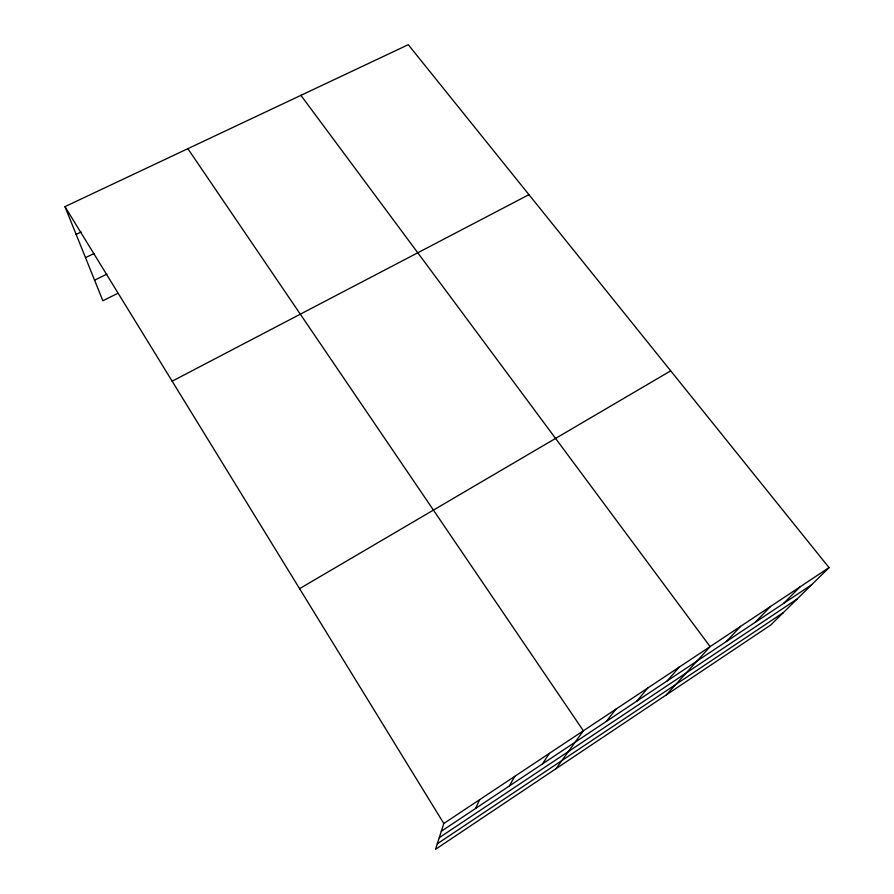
<?xml version="1.0" encoding="UTF-8"?>
<svg xmlns="http://www.w3.org/2000/svg" width="894" height="894" viewBox="0 0 894 894"><rect width="100%" height="100%" fill="white"/><g stroke="black" fill="none" stroke-linecap="round" stroke-linejoin="round"><path stroke-width="1.34" d="M829.04 567.612L443.804 823.486L435.546 849.3L770.762 624.995L829.04 567.612L408.279 44.7L64.96 206.637L102.866 300.753L117.84 293.31M475.608 808.444L479.609 799.717M509.334 785.994L514.788 776.338M542.502 763.912L549.374 753.374M555.956 768.728L583.38 730.789L187.863 148.672M606.322 721.424L615.832 709.233M637.009 700.997L647.759 688.022M667.237 680.87L679.183 667.147M666.309 694.895L710.104 646.608L300.909 95.345M726.308 641.546L740.545 626.392M755.184 622.325L770.505 606.49M783.625 603.394L800.007 586.9M439.267 837.667L797.224 598.935M437.311 843.78L783.356 612.591M441.312 831.264L811.651 584.743M299.579 588.654L670.712 370.842M172.162 381.19L528.946 194.657M94.574 280.168L106.878 274.123M85.511 257.651L94.038 253.516M76.146 234.429L81.186 232.015M64.96 206.637L443.804 823.486"/></g></svg>
